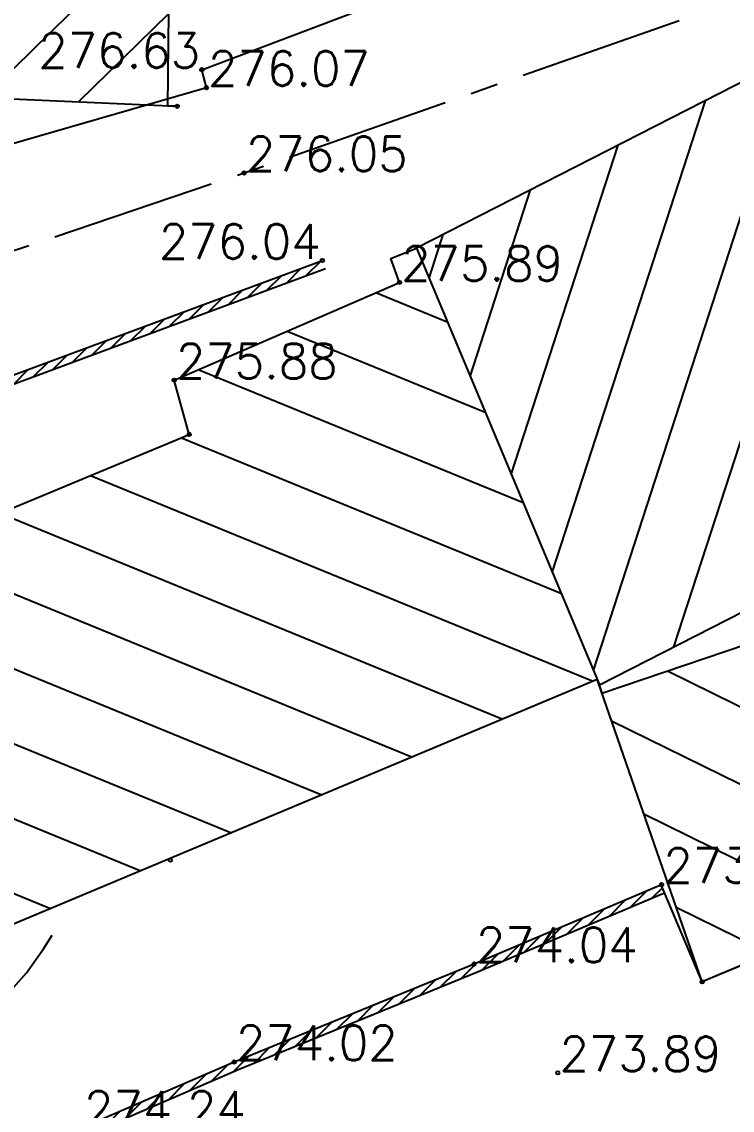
# Model space of a CAD drawing. Extents: x 524954 to 526204, y 9523489 to 9524010.
# Drawn here: x 525659.92 to 525680.4, y 9523629.1 to 9523660.49 of the extents above; entities that cross this region are included whole.
import ezdxf
from ezdxf.enums import TextEntityAlignment as Align

# ---------------------------------------------------------------- set-up
doc = ezdxf.new("R2010")
doc.units = 0
doc.header["$PDMODE"] = 33
doc.header["$PDSIZE"] = 0.1
doc.linetypes.add('AXES2', pattern=[28.575, 19.05, -3.175, 3.175, -3.175])
for name, color, linetype in [('Axe_Piste', 3, 'AXES2'), ('Bati', 6, 'Continuous'), ('Bati_H', 1, 'Continuous'), ('Cloture', 7, 'Continuous'), ('CN_05_00', 6, 'Continuous'), ('Murs', 1, 'Continuous'), ('TopoAlt', 3, 'Continuous'), ('TOPOJIS', 7, 'Continuous')]:
    doc.layers.add(name, color=color, linetype=linetype)
doc.styles.add('Simplex 1.0', font='Simplex.shx', dxfattribs={"width": 0.99, "height": 1})
doc.linetypes.add('LIMITE1', pattern='A,6.35,-2.54,[133,ltypeshp.shx,S=2.54,R=0,X=-2.54,Y=0],-2.54,25.4', length=36.83)
pattern_1 = [(45, (0, 0), (-0.1767766952966, 0.1767766952966), [])]

# ---------------------------------------------------------------- blocks, each defined once
blk = doc.blocks.new('TCPOINT M')
at = {"color": 0}
blk.add_point((0, 0), dxfattribs=at)
at = {"layer": 'TopoAlt', "style": 'Simplex 1.0', "width": 0.99}
blk.add_attdef('ALT', (0.15, 0.15), '', height=1, dxfattribs=at)

msp = doc.modelspace()

# ---------------------------------------------------------------- hatches: boundary and pattern name
at = {"layer": 'Bati_H'}
h = msp.add_hatch(dxfattribs=at)
h.set_pattern_fill('_U', color=256, scale=2, angle=224.4218, style=0, pattern_type=0)
h.set_pattern_definition([(224.421774073, (0, 0), (1.39986962102, -1.428413471), [])])
h.paths.add_polyline_path([(525664.277, 9523672.499), (525657.928, 9523672.563), (525657.707, 9523663.532), (525652.127, 9523663.586), (525652.266, 9523658.597), (525664.398, 9523658.056), (525664.132, 9523658.059)])
h = msp.add_hatch(dxfattribs=at)
h.set_pattern_fill('_U', color=256, scale=2, angle=-107.973, style=0, pattern_type=0)
h.set_pattern_definition([(252.027025583, (0, 0), (1.9024043386, -0.61713672108), [])])
h.paths.add_polyline_path([(525680.937, 9523658.883), (525671.295, 9523653.964), (525676.572, 9523641.367), (525687.181, 9523646.779), (525687.126, 9523646.751)])
h = msp.add_hatch(dxfattribs=at)
h.set_pattern_fill('_U', color=256, scale=2, angle=157.7328, style=0, pattern_type=0)
h.set_pattern_definition([(157.732769304, (0, 0), (-0.75785388044, -1.85085318054), [])])
h.paths.add_polyline_path([(525656.344, 9523633.069), (525652.054, 9523643.308), (525664.745, 9523648.591), (525664.31, 9523650.158), (525670.807, 9523652.975), (525670.561, 9523653.664), (525671.295, 9523653.964), (525676.572, 9523641.367), (525676.509, 9523641.517)])
h = msp.add_hatch(dxfattribs=at)
h.set_pattern_fill('_U', color=256, scale=2, angle=-26.2777, style=0, pattern_type=0)
h.set_pattern_definition([(333.722317377, (0, 0), (0.8854439305, 1.79331788758), [])])
h.paths.add_polyline_path([(525692.764, 9523646.592), (525695.224, 9523639.331), (525679.535, 9523632.798), (525676.541, 9523641.442), (525676.647, 9523641.13)])
at = {"layer": 'Murs'}
h = msp.add_hatch(dxfattribs=at)
h.set_pattern_fill('_U', color=256, scale=0.25, angle=45, style=0, pattern_type=0)
h.set_pattern_definition(pattern_1)
h.paths.add_polyline_path([(525652.361, 9523624.965), (525652.054, 9523625.52), (525647.738, 9523635.722), (525645.012, 9523644.874), (525668.584, 9523653.608), (525668.671, 9523653.373), (525645.319, 9523644.721), (525647.974, 9523635.807), (525652.279, 9523625.63), (525652.58, 9523625.086)])
h = msp.add_hatch(dxfattribs=at)
h.set_pattern_fill('_U', color=256, scale=0.25, angle=45, style=0, pattern_type=0)
h.set_pattern_definition(pattern_1)
h.paths.add_polyline_path([(525678.367, 9523635.601), (525672.959, 9523633.312), (525666.039, 9523630.485), (525661.659, 9523628.591), (525652.361, 9523624.965), (525652.452, 9523624.732), (525661.754, 9523628.359), (525666.136, 9523630.255), (525673.055, 9523633.081), (525678.465, 9523635.371)])

# ---------------------------------------------------------------- linework, layer by layer
at = {"layer": 'Axe_Piste', "ltscale": 0.25, "flags": 128}
msp.add_lwpolyline([(525647.329, 9523649.732), (525666.328, 9523656.133), (525679.868, 9523660.875), (525691.967, 9523666.199), (525693.573, 9523680.323), (525694.668, 9523700.865), (525695.725, 9523712.501), (525696.005, 9523715.915)], dxfattribs=at)
at = {"layer": 'Bati', "flags": 128}
for points in [[(525664.277, 9523672.499), (525657.928, 9523672.563), (525657.707, 9523663.532), (525652.127, 9523663.586), (525652.266, 9523658.597), (525664.398, 9523658.056), (525664.132, 9523658.059)], [(525680.937, 9523658.883), (525671.295, 9523653.964), (525676.572, 9523641.367), (525687.181, 9523646.779), (525687.126, 9523646.751)], [(525656.344, 9523633.069), (525652.054, 9523643.308), (525664.745, 9523648.591), (525664.31, 9523650.158), (525670.807, 9523652.975), (525670.561, 9523653.664), (525671.295, 9523653.964), (525676.572, 9523641.367), (525676.509, 9523641.517)], [(525692.764, 9523646.592), (525695.224, 9523639.331), (525679.535, 9523632.798), (525676.541, 9523641.442), (525676.647, 9523641.13)]]:
    msp.add_lwpolyline(points, close=True, dxfattribs=at)
at = {"layer": 'Cloture', "linetype": 'LIMITE1', "ltscale": 0.1, "flags": 128}
msp.add_lwpolyline([(525648.251, 9523654.431), (525653.851, 9523655.307), (525665.238, 9523658.593), (525665.108, 9523659.112), (525671.612, 9523661.574)], dxfattribs=at)
at = {"layer": 'Cloture', "flags": 128}
for points in [[(525652.361, 9523624.965), (525652.054, 9523625.52), (525647.738, 9523635.722), (525645.012, 9523644.874), (525668.584, 9523653.608)], [(525652.58, 9523625.086), (525652.279, 9523625.63), (525647.974, 9523635.807), (525645.319, 9523644.721), (525668.671, 9523653.373)], [(525678.367, 9523635.601), (525672.959, 9523633.312), (525666.039, 9523630.485), (525661.659, 9523628.591), (525652.361, 9523624.965)], [(525681.364, 9523633.568), (525679.535, 9523632.798), (525678.352, 9523635.594)], [(525678.465, 9523635.371), (525673.055, 9523633.081), (525666.136, 9523630.255), (525661.754, 9523628.359), (525652.452, 9523624.732)], [(525678.465, 9523635.371), (525673.055, 9523633.081), (525666.136, 9523630.255), (525661.754, 9523628.359), (525652.452, 9523624.732)]]:
    msp.add_lwpolyline(points, dxfattribs=at)
at = {"layer": 'CN_05_00', "elevation": 275, "flags": 128}
msp.add_lwpolyline([(525647.887, 9523628.855), (525648.485, 9523629.31), (525649.086, 9523629.753), (525649.679, 9523630.172), (525650.253, 9523630.555), (525650.81, 9523630.895), (525651.356, 9523631.19), (525651.897, 9523631.436), (525652.438, 9523631.629), (525652.985, 9523631.765), (525653.543, 9523631.841), (525654.118, 9523631.853), (525654.713, 9523631.803), (525655.325, 9523631.714), (525655.946, 9523631.616), (525656.57, 9523631.539), (525657.192, 9523631.511), (525657.805, 9523631.562), (525658.403, 9523631.721), (525658.978, 9523632.018), (525659.528, 9523632.472), (525660.05, 9523633.06), (525660.546, 9523633.749), (525660.793, 9523634.147)], dxfattribs=at)

# ---------------------------------------------------------------- block references
at = {"layer": 'TOPOJIS'}
ref = msp.add_blockref('TCPOINT M', (525665.108, 9523659.112, 276.63), dxfattribs=at)
ref.add_attrib('ALT', '276.63', dxfattribs={"layer": 'TopoAlt', "height": 1, "style": 'Simplex 1.0', "width": 0.99}).set_placement((525665.058, 9523659.162, 276.63), align=Align.RIGHT)
ref = msp.add_blockref('TCPOINT M', (525665.238, 9523658.593, 276.07), dxfattribs=at)
ref.add_attrib('ALT', '276.07', (525665.288, 9523658.643, 276.07), dxfattribs={"layer": 'TopoAlt', "height": 1, "style": 'Simplex 1.0', "width": 0.99})
for p in [(525664.398, 9523658.056), (525664.745, 9523648.591), (525664.201, 9523636.315), (525679.535, 9523632.798, 273.88)]:
    msp.add_blockref('TCPOINT M', p, dxfattribs=at)
ref = msp.add_blockref('TCPOINT M', (525666.328, 9523656.133, 276.05), dxfattribs=at)
ref.add_attrib('ALT', '276.05', (525666.378, 9523656.183, 276.05), dxfattribs={"layer": 'TopoAlt', "height": 1, "style": 'Simplex 1.0', "width": 0.99})
ref = msp.add_blockref('TCPOINT M', (525668.584, 9523653.608, 276.04), dxfattribs=at)
ref.add_attrib('ALT', '276.04', dxfattribs={"layer": 'TopoAlt', "height": 1, "style": 'Simplex 1.0', "width": 0.99}).set_placement((525668.534, 9523653.658, 276.04), align=Align.RIGHT)
ref = msp.add_blockref('TCPOINT M', (525670.807, 9523652.975, 275.89), dxfattribs=at)
ref.add_attrib('ALT', '275.89', (525670.857, 9523653.025, 275.89), dxfattribs={"layer": 'TopoAlt', "height": 1, "style": 'Simplex 1.0', "width": 0.99})
ref = msp.add_blockref('TCPOINT M', (525664.31, 9523650.158, 275.88), dxfattribs=at)
ref.add_attrib('ALT', '275.88', (525664.36, 9523650.208, 275.88), dxfattribs={"layer": 'TopoAlt', "height": 1, "style": 'Simplex 1.0', "width": 0.99})
ref = msp.add_blockref('TCPOINT M', (525678.367, 9523635.601, 273.97), dxfattribs=at)
ref.add_attrib('ALT', '273.97', (525678.417, 9523635.651, 273.97), dxfattribs={"layer": 'TopoAlt', "height": 1, "style": 'Simplex 1.0', "width": 0.99})
ref = msp.add_blockref('TCPOINT M', (525672.959, 9523633.312, 274.04), dxfattribs=at)
ref.add_attrib('ALT', '274.04', (525673.009, 9523633.362, 274.04), dxfattribs={"layer": 'TopoAlt', "height": 1, "style": 'Simplex 1.0', "width": 0.99})
ref = msp.add_blockref('TCPOINT M', (525666.039, 9523630.485, 274.02), dxfattribs=at)
ref.add_attrib('ALT', '274.02', (525666.089, 9523630.535, 274.02), dxfattribs={"layer": 'TopoAlt', "height": 1, "style": 'Simplex 1.0', "width": 0.99})
ref = msp.add_blockref('TCPOINT M', (525675.372, 9523630.174, 273.89), dxfattribs=at)
ref.add_attrib('ALT', '273.89', (525675.422, 9523630.224, 273.89), dxfattribs={"layer": 'TopoAlt', "height": 1, "style": 'Simplex 1.0', "width": 0.99})
ref = msp.add_blockref('TCPOINT M', (525661.659, 9523628.591, 274.24), dxfattribs=at)
ref.add_attrib('ALT', '274.24', (525661.709, 9523628.641, 274.24), dxfattribs={"layer": 'TopoAlt', "height": 1, "style": 'Simplex 1.0', "width": 0.99})

doc.saveas('drawing.dxf')
